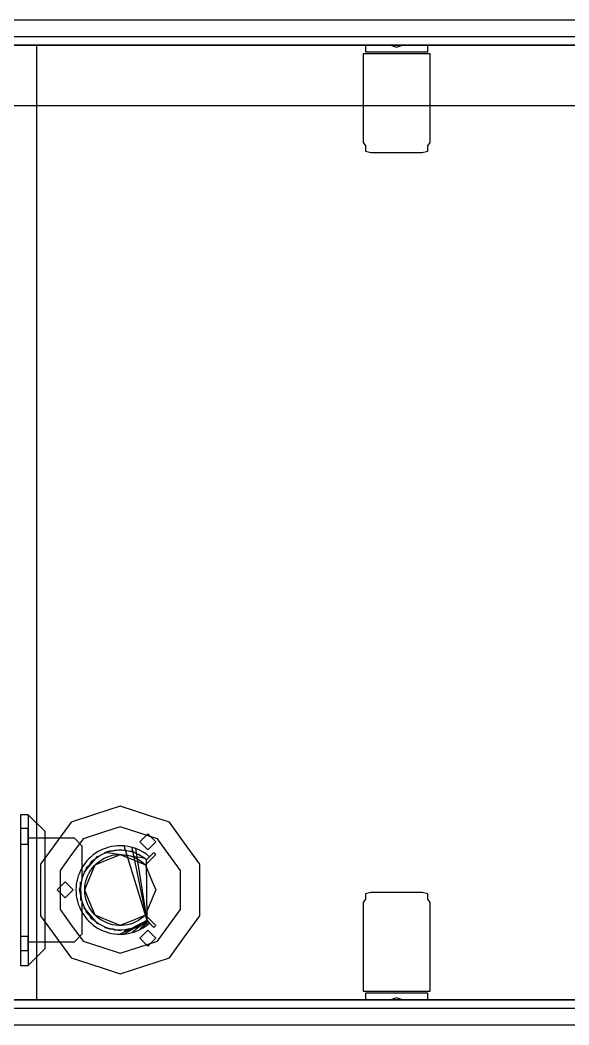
# Model space of a CAD drawing. Extents: x -23.2 to 18.8, y -18.4 to 11.3.
# Drawn here: x -5.2874 to -5.0793, y -4.6747 to -4.2937 of the extents above; entities that cross this region are included whole.
import ezdxf

# ---------------------------------------------------------------- set-up
doc = ezdxf.new("R2010")
doc.units = 0
doc.layers.add('COVERING', color=8, linetype='CONTINUOUS')
doc.layers.add('FURNISHINGELEMENT', color=8, linetype='CONTINUOUS')

msp = doc.modelspace()

# ---------------------------------------------------------------- linework, layer by layer
at = {"layer": 'COVERING'}
msp.add_line((1.66384, -4.32623), (-5.44778, -4.32623), dxfattribs=at)
at = {"layer": 'FURNISHINGELEMENT'}
for p, q in [((-4.91918, -4.29373, 5.36405), (-5.35733, -4.29373, 5.36405)), ((-4.93188, -4.30008, 3.55112), (-5.35733, -4.30008, 3.55112)), ((-4.91918, -4.30326, 5.36405), (-5.35733, -4.30326, 5.36405)), ((-5.35733, -4.30326, 5.36405), (-4.93188, -4.30326, 5.36405)), ((-4.93188, -4.30326, 5.05052), (-5.28113, -4.30326, 5.05052)), ((-5.28113, -4.30326, 5.05052), (-5.28113, -4.66521, 5.05052)), ((-4.93188, -4.30326, 3.76385), (-5.28113, -4.30326, 3.76385)), ((-5.28113, -4.30326, 3.76385), (-5.28113, -4.66521, 3.76385)), ((-5.15433, -4.30326, 5.01213), (-5.15644, -4.30326, 5.01126)), ((-5.15644, -4.30326, 5.01126), (-5.15644, -4.3058, 5.01126)), ((-5.13489, -4.30326, 5.01213), (-5.15433, -4.30326, 5.01213)), ((-5.14685, -4.30326, 4.97973), (-5.14461, -4.30405, 4.9788)), ((-5.14619, -4.30326, 4.97922), (-5.14685, -4.30326, 4.97973)), ((-5.14619, -4.30326, 4.97922), (-5.14685, -4.30326, 4.97973)), ((-5.14685, -4.30326, 4.97973), (-5.14461, -4.30405, 4.9788)), ((-5.14685, -4.30326, 4.99878), (-5.14461, -4.30405, 4.99785)), ((-5.14619, -4.30326, 4.99827), (-5.14685, -4.30326, 4.99878)), ((-5.14619, -4.30326, 4.99827), (-5.14685, -4.30326, 4.99878)), ((-5.14685, -4.30326, 4.99878), (-5.14461, -4.30405, 4.99785)), ((-5.14543, -4.30326, 4.97891), (-5.14619, -4.30326, 4.97922)), ((-5.14543, -4.30326, 4.97891), (-5.14619, -4.30326, 4.97922)), ((-5.14543, -4.30326, 4.99796), (-5.14619, -4.30326, 4.99827)), ((-5.14543, -4.30326, 4.99796), (-5.14619, -4.30326, 4.99827)), ((-5.14379, -4.30326, 4.97891), (-5.14543, -4.30326, 4.97891)), ((-5.14379, -4.30326, 4.97891), (-5.14543, -4.30326, 4.97891)), ((-5.14379, -4.30326, 4.99796), (-5.14543, -4.30326, 4.99796)), ((-5.14379, -4.30326, 4.99796), (-5.14543, -4.30326, 4.99796)), ((-5.14461, -4.30405, 4.9788), (-5.14237, -4.30326, 4.97973)), ((-5.14461, -4.30405, 4.9788), (-5.14237, -4.30326, 4.97973)), ((-5.14461, -4.30405, 4.99785), (-5.14237, -4.30326, 4.99878)), ((-5.14461, -4.30405, 4.99785), (-5.14237, -4.30326, 4.99878)), ((-5.14302, -4.30326, 4.97922), (-5.14379, -4.30326, 4.97891)), ((-5.14302, -4.30326, 4.97922), (-5.14379, -4.30326, 4.97891)), ((-5.14302, -4.30326, 4.99827), (-5.14379, -4.30326, 4.99796)), ((-5.14302, -4.30326, 4.99827), (-5.14379, -4.30326, 4.99796)), ((-5.14237, -4.30326, 4.97973), (-5.14302, -4.30326, 4.97922)), ((-5.14237, -4.30326, 4.97973), (-5.14302, -4.30326, 4.97922)), ((-5.14237, -4.30326, 4.99878), (-5.14302, -4.30326, 4.99827)), ((-5.14237, -4.30326, 4.99878), (-5.14302, -4.30326, 4.99827)), ((-5.13278, -4.30326, 5.01126), (-5.13489, -4.30326, 5.01213)), ((-5.13278, -4.3058, 5.01126), (-5.13278, -4.30326, 5.01126)), ((-5.15731, -4.30654, 4.94684), (-5.15731, -4.30834, 4.94609)), ((-5.13191, -4.30654, 4.94684), (-5.15731, -4.30654, 4.94684)), ((-5.15731, -4.30834, 4.94609), (-5.15731, -4.3262, 4.94609)), ((-5.15644, -4.3058, 5.01126), (-5.15433, -4.3058, 5.01213)), ((-5.15433, -4.3058, 5.01213), (-5.13489, -4.3058, 5.01213)), ((-5.13489, -4.3058, 5.01213), (-5.13278, -4.3058, 5.01126)), ((-5.13191, -4.30834, 4.94609), (-5.13191, -4.30654, 4.94684)), ((-5.13191, -4.3262, 4.94609), (-5.13191, -4.30834, 4.94609)), ((-5.15731, -4.3262, 4.94609), (-5.15731, -4.32723, 4.94634)), ((-5.15731, -4.32723, 4.94634), (-5.15731, -4.32805, 4.94702)), ((-5.15731, -4.32805, 4.94702), (-5.15731, -4.3401, 4.963)), ((-5.13191, -4.32723, 4.94634), (-5.13191, -4.3262, 4.94609)), ((-5.13191, -4.32805, 4.94702), (-5.13191, -4.32723, 4.94634)), ((-5.13191, -4.3401, 4.963), (-5.13191, -4.32805, 4.94702)), ((-5.15731, -4.3401, 4.963), (-5.15644, -4.34136, 4.96468)), ((-5.15644, -4.34136, 4.96468), (-5.15644, -4.34343, 4.96313)), ((-5.13278, -4.34136, 4.96468), (-5.13191, -4.3401, 4.963)), ((-5.13278, -4.34343, 4.96313), (-5.13278, -4.34136, 4.96468)), ((-5.15644, -4.34343, 4.96313), (-5.15433, -4.34395, 4.96382)), ((-5.15433, -4.34395, 4.96382), (-5.13489, -4.34395, 4.96382)), ((-5.13489, -4.34395, 4.96382), (-5.13278, -4.34343, 4.96313)), ((-5.25871, -4.59486, 3.5416), (-5.26805, -4.59789, 3.5416)), ((-5.24938, -4.59182, 3.5416), (-5.25871, -4.59486, 3.5416)), ((-5.24363, -4.59369, 3.5416), (-5.24938, -4.59182, 3.5416)), ((-5.23788, -4.59556, 3.5416), (-5.24363, -4.59369, 3.5416)), ((-5.28724, -4.59502, 3.52597), (-5.28724, -4.65217, 3.52597)), ((-5.28424, -4.59502, 3.52597), (-5.28724, -4.59502, 3.52597)), ((-5.27789, -4.60137, 3.52597), (-5.28424, -4.59502, 3.52597)), ((-5.27789, -4.60137, 3.48134), (-5.28424, -4.59502, 3.48134)), ((-5.28424, -4.59502, 3.48134), (-5.28424, -4.65217, 3.48134)), ((-5.26805, -4.59789, 3.5416), (-5.27381, -4.60582, 3.5416)), ((-5.23072, -4.59789, 3.5416), (-5.23788, -4.59556, 3.5416)), ((-5.22496, -4.60582, 3.5416), (-5.23072, -4.59789, 3.5416)), ((-5.28424, -4.60029, 3.49082), (-5.28724, -4.60029, 3.49082)), ((-5.28724, -4.60029, 3.49082), (-5.28724, -4.60327, 3.48784)), ((-5.28424, -4.60327, 3.48784), (-5.28424, -4.60029, 3.49082)), ((-5.27789, -4.64582, 3.52597), (-5.27789, -4.60137, 3.52597)), ((-5.27789, -4.64582, 3.48134), (-5.27789, -4.60137, 3.48134)), ((-5.25608, -4.60177, 3.46351), (-5.26348, -4.60417, 3.46351)), ((-5.24938, -4.5996, 3.46351), (-5.25608, -4.60177, 3.46351)), ((-5.24234, -4.60188, 3.46351), (-5.24938, -4.5996, 3.46351)), ((-5.23529, -4.60417, 3.46351), (-5.24234, -4.60188, 3.46351)), ((-5.24046, -4.60378, 3.5416), (-5.23895, -4.60226, 3.5416)), ((-5.23895, -4.60226, 3.5416), (-5.23743, -4.60378, 3.5416)), ((-5.28724, -4.60327, 3.48784), (-5.28724, -4.60624, 3.49082)), ((-5.28724, -4.60624, 3.49082), (-5.28424, -4.60624, 3.49082)), ((-5.28424, -4.60624, 3.49082), (-5.28424, -4.60327, 3.48784)), ((-5.26679, -4.60398, 3.51393), (-5.28424, -4.60398, 3.51393)), ((-5.28424, -4.60398, 3.51393), (-5.28424, -4.6432, 3.51393)), ((-5.27381, -4.60582, 3.5416), (-5.27958, -4.61376, 3.5416)), ((-5.26348, -4.60417, 3.46351), (-5.26783, -4.61017, 3.46351)), ((-5.26379, -4.60698, 3.51393), (-5.26679, -4.60398, 3.51393)), ((-5.24198, -4.6053, 3.5416), (-5.24046, -4.60378, 3.5416)), ((-5.23895, -4.60833, 3.5416), (-5.24198, -4.6053, 3.5416)), ((-5.23743, -4.60378, 3.5416), (-5.23592, -4.6053, 3.5416)), ((-5.23592, -4.6053, 3.5416), (-5.23743, -4.60681, 3.5416)), ((-5.23094, -4.61017, 3.46351), (-5.23529, -4.60417, 3.46351)), ((-5.21919, -4.61376, 3.5416), (-5.22496, -4.60582, 3.5416)), ((-5.26379, -4.61904, 3.51393), (-5.26379, -4.60698, 3.51393)), ((-5.25871, -4.60961, 3.51118), (-5.25961, -4.61025, 3.51118)), ((-5.25871, -4.60961, 3.51118), (-5.25961, -4.61025, 3.51118)), ((-5.25871, -4.60961, 3.51118), (-5.25961, -4.61025, 3.51118)), ((-5.25871, -4.60961, 3.51118), (-5.25961, -4.61025, 3.51118)), ((-5.25778, -4.60903, 3.51118), (-5.25871, -4.60961, 3.51118)), ((-5.25778, -4.60903, 3.51118), (-5.25871, -4.60961, 3.51118)), ((-5.25778, -4.60903, 3.51118), (-5.25871, -4.60961, 3.51118)), ((-5.25778, -4.60903, 3.51118), (-5.25871, -4.60961, 3.51118)), ((-5.25681, -4.60851, 3.51118), (-5.25778, -4.60903, 3.51118)), ((-5.25681, -4.60851, 3.51118), (-5.25778, -4.60903, 3.51118)), ((-5.25681, -4.60851, 3.51118), (-5.25778, -4.60903, 3.51118)), ((-5.25681, -4.60851, 3.51118), (-5.25778, -4.60903, 3.51118)), ((-5.25622, -4.6101, 3.51393), (-5.25733, -4.61073, 3.51393)), ((-5.25581, -4.60806, 3.51118), (-5.25681, -4.60851, 3.51118)), ((-5.25581, -4.60806, 3.51118), (-5.25681, -4.60851, 3.51118)), ((-5.25581, -4.60806, 3.51118), (-5.25681, -4.60851, 3.51118)), ((-5.25581, -4.60806, 3.51118), (-5.25681, -4.60851, 3.51118)), ((-5.25505, -4.60957, 3.51393), (-5.25622, -4.6101, 3.51393)), ((-5.25478, -4.60767, 3.51118), (-5.25581, -4.60806, 3.51118)), ((-5.25478, -4.60767, 3.51118), (-5.25581, -4.60806, 3.51118)), ((-5.25478, -4.60767, 3.51118), (-5.25581, -4.60806, 3.51118)), ((-5.25478, -4.60767, 3.51118), (-5.25581, -4.60806, 3.51118)), ((-5.25528, -4.60934, 3.51163), (-5.25337, -4.60869, 3.51163)), ((-5.24037, -4.61145, 3.51163), (-5.25528, -4.60934, 3.51163)), ((-5.25384, -4.60914, 3.51393), (-5.25505, -4.60957, 3.51393)), ((-5.25373, -4.60735, 3.51118), (-5.25478, -4.60767, 3.51118)), ((-5.25373, -4.60735, 3.51118), (-5.25478, -4.60767, 3.51118)), ((-5.25373, -4.60735, 3.51118), (-5.25478, -4.60767, 3.51118)), ((-5.25373, -4.60735, 3.51118), (-5.25478, -4.60767, 3.51118)), ((-5.2526, -4.60881, 3.51393), (-5.25384, -4.60914, 3.51393)), ((-5.25266, -4.6071, 3.51118), (-5.25373, -4.60735, 3.51118)), ((-5.25266, -4.6071, 3.51118), (-5.25373, -4.60735, 3.51118)), ((-5.25266, -4.6071, 3.51118), (-5.25373, -4.60735, 3.51118)), ((-5.25266, -4.6071, 3.51118), (-5.25373, -4.60735, 3.51118)), ((-5.25337, -4.60869, 3.51163), (-5.25201, -4.6087, 3.51163)), ((-5.25158, -4.60692, 3.51118), (-5.25266, -4.6071, 3.51118)), ((-5.25158, -4.60692, 3.51118), (-5.25266, -4.6071, 3.51118)), ((-5.25158, -4.60692, 3.51118), (-5.25266, -4.6071, 3.51118)), ((-5.25158, -4.60692, 3.51118), (-5.25266, -4.6071, 3.51118)), ((-5.25134, -4.60859, 3.51393), (-5.2526, -4.60881, 3.51393)), ((-5.25201, -4.6087, 3.51163), (-5.2507, -4.60853, 3.51163)), ((-5.25048, -4.60681, 3.51118), (-5.25158, -4.60692, 3.51118)), ((-5.25048, -4.60681, 3.51118), (-5.25158, -4.60692, 3.51118)), ((-5.25048, -4.60681, 3.51118), (-5.25158, -4.60692, 3.51118)), ((-5.25048, -4.60681, 3.51118), (-5.25158, -4.60692, 3.51118)), ((-5.25146, -4.61096, 3.46351), (-5.24938, -4.6101, 3.46351)), ((-5.25006, -4.60848, 3.51393), (-5.25134, -4.60859, 3.51393)), ((-5.2507, -4.60853, 3.51163), (-5.24938, -4.60816, 3.51163)), ((-5.24938, -4.60678, 3.51118), (-5.25048, -4.60681, 3.51118)), ((-5.24938, -4.60678, 3.51118), (-5.25048, -4.60681, 3.51118)), ((-5.24938, -4.60678, 3.51118), (-5.25048, -4.60681, 3.51118)), ((-5.24938, -4.60678, 3.51118), (-5.25048, -4.60681, 3.51118)), ((-5.24878, -4.60848, 3.51393), (-5.25006, -4.60848, 3.51393)), ((-5.24786, -4.60685, 3.51118), (-5.24938, -4.60678, 3.51118)), ((-5.24786, -4.60685, 3.51118), (-5.24938, -4.60678, 3.51118)), ((-5.24786, -4.60685, 3.51118), (-5.24938, -4.60678, 3.51118)), ((-5.24786, -4.60685, 3.51118), (-5.24938, -4.60678, 3.51118)), ((-5.24938, -4.60816, 3.51163), (-5.24818, -4.60852, 3.51163)), ((-5.24938, -4.6101, 3.46351), (-5.247, -4.61108, 3.46351)), ((-5.2475, -4.60859, 3.51393), (-5.24878, -4.60848, 3.51393)), ((-5.24818, -4.60852, 3.51163), (-5.24698, -4.60866, 3.51163)), ((-5.23922, -4.63515, 3.51163), (-5.24786, -4.60685, 3.51118)), ((-5.24635, -4.60705, 3.51118), (-5.24786, -4.60685, 3.51118)), ((-5.24635, -4.60705, 3.51118), (-5.24786, -4.60685, 3.51118)), ((-5.24635, -4.60705, 3.51118), (-5.24786, -4.60685, 3.51118)), ((-5.24624, -4.6088, 3.51393), (-5.2475, -4.60859, 3.51393)), ((-5.24698, -4.60866, 3.51163), (-5.2458, -4.6089, 3.51163)), ((-5.24487, -4.6074, 3.51118), (-5.24635, -4.60705, 3.51118)), ((-5.24487, -4.6074, 3.51118), (-5.24635, -4.60705, 3.51118)), ((-5.24487, -4.6074, 3.51118), (-5.24635, -4.60705, 3.51118)), ((-5.245, -4.60912, 3.51393), (-5.24624, -4.6088, 3.51393)), ((-5.2458, -4.6089, 3.51163), (-5.2451, -4.60877, 3.51163)), ((-5.2451, -4.60877, 3.51163), (-5.24351, -4.60966, 3.51163)), ((-5.24379, -4.60954, 3.51393), (-5.245, -4.60912, 3.51393)), ((-5.23922, -4.63515, 3.51163), (-5.24487, -4.6074, 3.51118)), ((-5.24342, -4.60787, 3.51118), (-5.24487, -4.6074, 3.51118)), ((-5.24342, -4.60787, 3.51118), (-5.24487, -4.6074, 3.51118)), ((-5.24262, -4.61007, 3.51393), (-5.24379, -4.60954, 3.51393)), ((-5.24351, -4.60966, 3.51163), (-5.24242, -4.61017, 3.51163)), ((-5.23922, -4.63515, 3.51163), (-5.24342, -4.60787, 3.51118)), ((-5.24203, -4.60848, 3.51118), (-5.24342, -4.60787, 3.51118)), ((-5.2415, -4.61069, 3.51393), (-5.24262, -4.61007, 3.51393)), ((-5.24069, -4.6092, 3.51118), (-5.24203, -4.60848, 3.51118)), ((-5.23942, -4.61005, 3.51118), (-5.24069, -4.6092, 3.51118)), ((-5.23985, -4.61405, 3.51393), (-5.23589, -4.61009, 3.51393)), ((-5.23662, -4.60936, 3.51393), (-5.23943, -4.6122, 3.51393)), ((-5.23824, -4.61101, 3.51118), (-5.23942, -4.61005, 3.51118)), ((-5.23743, -4.60681, 3.5416), (-5.23895, -4.60833, 3.5416)), ((-5.23589, -4.61009, 3.51393), (-5.23662, -4.60936, 3.51393)), ((-5.27958, -4.61376, 3.5416), (-5.27958, -4.62357, 3.5416)), ((-5.26783, -4.61017, 3.46351), (-5.27219, -4.61616, 3.46351)), ((-5.26271, -4.61335, 3.51118), (-5.26335, -4.61424, 3.51118)), ((-5.26271, -4.61335, 3.51118), (-5.26335, -4.61424, 3.51118)), ((-5.26271, -4.61335, 3.51118), (-5.26335, -4.61424, 3.51118)), ((-5.26271, -4.61335, 3.51118), (-5.26335, -4.61424, 3.51118)), ((-5.25795, -4.61076, 3.51163), (-5.26321, -4.61676, 3.51163)), ((-5.26201, -4.6125, 3.51118), (-5.26271, -4.61335, 3.51118)), ((-5.26201, -4.6125, 3.51118), (-5.26271, -4.61335, 3.51118)), ((-5.26201, -4.6125, 3.51118), (-5.26271, -4.61335, 3.51118)), ((-5.26201, -4.6125, 3.51118), (-5.26271, -4.61335, 3.51118)), ((-5.2622, -4.61501, 3.51163), (-5.26097, -4.61387, 3.51163)), ((-5.26126, -4.6117, 3.51118), (-5.26201, -4.6125, 3.51118)), ((-5.26126, -4.6117, 3.51118), (-5.26201, -4.6125, 3.51118)), ((-5.26126, -4.6117, 3.51118), (-5.26201, -4.6125, 3.51118)), ((-5.26126, -4.6117, 3.51118), (-5.26201, -4.6125, 3.51118)), ((-5.26046, -4.61095, 3.51118), (-5.26126, -4.6117, 3.51118)), ((-5.26046, -4.61095, 3.51118), (-5.26126, -4.6117, 3.51118)), ((-5.26046, -4.61095, 3.51118), (-5.26126, -4.6117, 3.51118)), ((-5.26046, -4.61095, 3.51118), (-5.26126, -4.6117, 3.51118)), ((-5.26032, -4.61314, 3.51393), (-5.26116, -4.6141, 3.51393)), ((-5.26097, -4.61387, 3.51163), (-5.26028, -4.61268, 3.51163)), ((-5.25961, -4.61025, 3.51118), (-5.26046, -4.61095, 3.51118)), ((-5.25961, -4.61025, 3.51118), (-5.26046, -4.61095, 3.51118)), ((-5.25961, -4.61025, 3.51118), (-5.26046, -4.61095, 3.51118)), ((-5.25961, -4.61025, 3.51118), (-5.26046, -4.61095, 3.51118)), ((-5.25939, -4.61225, 3.51393), (-5.26032, -4.61314, 3.51393)), ((-5.26028, -4.61268, 3.51163), (-5.2591, -4.61201, 3.51163)), ((-5.25839, -4.61145, 3.51393), (-5.25939, -4.61225, 3.51393)), ((-5.25914, -4.61428, 3.51393), (-5.25833, -4.61349, 3.51393)), ((-5.2591, -4.61201, 3.51163), (-5.25795, -4.61076, 3.51163)), ((-5.25891, -4.61404, 3.46351), (-5.25653, -4.61306, 3.46351)), ((-5.25733, -4.61073, 3.51393), (-5.25839, -4.61145, 3.51393)), ((-5.25833, -4.61349, 3.51393), (-5.25744, -4.61277, 3.51393)), ((-5.25744, -4.61277, 3.51393), (-5.2565, -4.61213, 3.51393)), ((-5.25653, -4.61306, 3.46351), (-5.25415, -4.61207, 3.46351)), ((-5.2565, -4.61213, 3.51393), (-5.25551, -4.61157, 3.51393)), ((-5.25551, -4.61157, 3.51393), (-5.25448, -4.61109, 3.51393)), ((-5.25448, -4.61109, 3.51393), (-5.25341, -4.61071, 3.51393)), ((-5.25415, -4.61207, 3.46351), (-5.25146, -4.61096, 3.46351)), ((-5.25341, -4.61071, 3.51393), (-5.25231, -4.61042, 3.51393)), ((-5.25231, -4.61042, 3.51393), (-5.25118, -4.61022, 3.51393)), ((-5.25118, -4.61022, 3.51393), (-5.25005, -4.61011, 3.51393)), ((-5.25005, -4.61011, 3.51393), (-5.24891, -4.6101, 3.51393)), ((-5.24891, -4.6101, 3.51393), (-5.24778, -4.61019, 3.51393)), ((-5.24778, -4.61019, 3.51393), (-5.24665, -4.61038, 3.51393)), ((-5.247, -4.61108, 3.46351), (-5.24462, -4.61207, 3.46351)), ((-5.24665, -4.61038, 3.51393), (-5.24555, -4.61065, 3.51393)), ((-5.24555, -4.61065, 3.51393), (-5.24447, -4.61102, 3.51393)), ((-5.24462, -4.61207, 3.46351), (-5.24224, -4.61306, 3.46351)), ((-5.24447, -4.61102, 3.51393), (-5.24343, -4.61148, 3.51393)), ((-5.24343, -4.61148, 3.51393), (-5.24243, -4.61203, 3.51393)), ((-5.24243, -4.61203, 3.51393), (-5.24148, -4.61266, 3.51393)), ((-5.24242, -4.61017, 3.51163), (-5.24137, -4.61077, 3.51163)), ((-5.24037, -4.61145, 3.51163), (-5.24242, -4.61017, 3.51163)), ((-5.24242, -4.61017, 3.51163), (-5.24137, -4.61077, 3.51163)), ((-5.24224, -4.61306, 3.46351), (-5.23986, -4.61404, 3.46351)), ((-5.24043, -4.6114, 3.51393), (-5.2415, -4.61069, 3.51393)), ((-5.24148, -4.61266, 3.51393), (-5.23985, -4.61405, 3.51393)), ((-5.24137, -4.61077, 3.51163), (-5.24037, -4.61145, 3.51163)), ((-5.24137, -4.61077, 3.51163), (-5.24037, -4.61145, 3.51163)), ((-5.23943, -4.6122, 3.51393), (-5.24043, -4.6114, 3.51393)), ((-5.23945, -4.61219, 3.51163), (-5.23874, -4.61149, 3.51141)), ((-5.23922, -4.63515, 3.51163), (-5.23945, -4.61219, 3.51163)), ((-5.23874, -4.61149, 3.51141), (-5.23824, -4.61101, 3.51118)), ((-5.22658, -4.61616, 3.46351), (-5.23094, -4.61017, 3.46351)), ((-5.21919, -4.62357, 3.5416), (-5.21919, -4.61376, 3.5416)), ((-5.27219, -4.61616, 3.46351), (-5.27219, -4.62357, 3.46351)), ((-5.2649, -4.61715, 3.51118), (-5.26529, -4.61817, 3.51118)), ((-5.2649, -4.61715, 3.51118), (-5.26529, -4.61817, 3.51118)), ((-5.2649, -4.61715, 3.51118), (-5.26529, -4.61817, 3.51118)), ((-5.2649, -4.61715, 3.51118), (-5.26529, -4.61817, 3.51118)), ((-5.26445, -4.61614, 3.51118), (-5.2649, -4.61715, 3.51118)), ((-5.26445, -4.61614, 3.51118), (-5.2649, -4.61715, 3.51118)), ((-5.26445, -4.61614, 3.51118), (-5.2649, -4.61715, 3.51118)), ((-5.26445, -4.61614, 3.51118), (-5.2649, -4.61715, 3.51118)), ((-5.26393, -4.61518, 3.51118), (-5.26445, -4.61614, 3.51118)), ((-5.26393, -4.61518, 3.51118), (-5.26445, -4.61614, 3.51118)), ((-5.26393, -4.61518, 3.51118), (-5.26445, -4.61614, 3.51118)), ((-5.26393, -4.61518, 3.51118), (-5.26445, -4.61614, 3.51118)), ((-5.26335, -4.61424, 3.51118), (-5.26393, -4.61518, 3.51118)), ((-5.26335, -4.61424, 3.51118), (-5.26393, -4.61518, 3.51118)), ((-5.26335, -4.61424, 3.51118), (-5.26393, -4.61518, 3.51118)), ((-5.26335, -4.61424, 3.51118), (-5.26393, -4.61518, 3.51118)), ((-5.26317, -4.61737, 3.51393), (-5.26365, -4.61856, 3.51393)), ((-5.26321, -4.61676, 3.51163), (-5.26248, -4.61603, 3.51163)), ((-5.26259, -4.61623, 3.51393), (-5.26317, -4.61737, 3.51393)), ((-5.26192, -4.61514, 3.51393), (-5.26259, -4.61623, 3.51393)), ((-5.26248, -4.61603, 3.51163), (-5.2622, -4.61501, 3.51163)), ((-5.26116, -4.6141, 3.51393), (-5.26192, -4.61514, 3.51393)), ((-5.26167, -4.61804, 3.51393), (-5.26116, -4.61702, 3.51393)), ((-5.26116, -4.61702, 3.51393), (-5.26057, -4.61605, 3.51393)), ((-5.26089, -4.61881, 3.46351), (-5.2599, -4.61643, 3.46351)), ((-5.26057, -4.61605, 3.51393), (-5.25989, -4.61514, 3.51393)), ((-5.2599, -4.61643, 3.46351), (-5.25891, -4.61404, 3.46351)), ((-5.25989, -4.61514, 3.51393), (-5.25914, -4.61428, 3.51393)), ((-5.23986, -4.61404, 3.46351), (-5.23887, -4.61643, 3.46351)), ((-5.23887, -4.61643, 3.46351), (-5.23788, -4.61881, 3.46351)), ((-5.22658, -4.62357, 3.46351), (-5.22658, -4.61616, 3.46351)), ((-5.27325, -4.62357, 3.5416), (-5.27022, -4.62054, 3.5416)), ((-5.27022, -4.62054, 3.5416), (-5.26719, -4.62357, 3.5416)), ((-5.26604, -4.62138, 3.51118), (-5.26614, -4.62247, 3.51118)), ((-5.26604, -4.62138, 3.51118), (-5.26614, -4.62247, 3.51118)), ((-5.26604, -4.62138, 3.51118), (-5.26614, -4.62247, 3.51118)), ((-5.26604, -4.62138, 3.51118), (-5.26614, -4.62247, 3.51118)), ((-5.26586, -4.6203, 3.51118), (-5.26604, -4.62138, 3.51118)), ((-5.26586, -4.6203, 3.51118), (-5.26604, -4.62138, 3.51118)), ((-5.26586, -4.6203, 3.51118), (-5.26604, -4.62138, 3.51118)), ((-5.26586, -4.6203, 3.51118), (-5.26604, -4.62138, 3.51118)), ((-5.26561, -4.61923, 3.51118), (-5.26586, -4.6203, 3.51118)), ((-5.26561, -4.61923, 3.51118), (-5.26586, -4.6203, 3.51118)), ((-5.26561, -4.61923, 3.51118), (-5.26586, -4.6203, 3.51118)), ((-5.26561, -4.61923, 3.51118), (-5.26586, -4.6203, 3.51118)), ((-5.26529, -4.61817, 3.51118), (-5.26561, -4.61923, 3.51118)), ((-5.26529, -4.61817, 3.51118), (-5.26561, -4.61923, 3.51118)), ((-5.26529, -4.61817, 3.51118), (-5.26561, -4.61923, 3.51118)), ((-5.26529, -4.61817, 3.51118), (-5.26561, -4.61923, 3.51118)), ((-5.2645, -4.62359, 3.51393), (-5.26379, -4.61904, 3.51393)), ((-5.26445, -4.62227, 3.51163), (-5.2645, -4.62057, 3.51163)), ((-5.2645, -4.62057, 3.51163), (-5.26427, -4.62756, 3.51163)), ((-5.26429, -4.62104, 3.51393), (-5.26445, -4.62231, 3.51393)), ((-5.26402, -4.61979, 3.51393), (-5.26429, -4.62104, 3.51393)), ((-5.26365, -4.61856, 3.51393), (-5.26402, -4.61979, 3.51393)), ((-5.26286, -4.62357, 3.46351), (-5.26187, -4.62119, 3.46351)), ((-5.26281, -4.62243, 3.51393), (-5.26267, -4.6213, 3.51393)), ((-5.26267, -4.6213, 3.51393), (-5.26243, -4.62019, 3.51393)), ((-5.26243, -4.62019, 3.51393), (-5.2621, -4.6191, 3.51393)), ((-5.2621, -4.6191, 3.51393), (-5.26167, -4.61804, 3.51393)), ((-5.26187, -4.62119, 3.46351), (-5.26089, -4.61881, 3.46351)), ((-5.23788, -4.61881, 3.46351), (-5.23689, -4.62119, 3.46351)), ((-5.23689, -4.62119, 3.46351), (-5.23591, -4.62357, 3.46351)), ((-5.27958, -4.62357, 3.5416), (-5.27958, -4.63338, 3.5416)), ((-5.27022, -4.6266, 3.5416), (-5.27325, -4.62357, 3.5416)), ((-5.27219, -4.62357, 3.46351), (-5.27219, -4.63098, 3.46351)), ((-5.26719, -4.62357, 3.5416), (-5.27022, -4.6266, 3.5416)), ((-5.26614, -4.62247, 3.51118), (-5.26618, -4.62357, 3.51118)), ((-5.26614, -4.62247, 3.51118), (-5.26618, -4.62357, 3.51118)), ((-5.26614, -4.62247, 3.51118), (-5.26618, -4.62357, 3.51118)), ((-5.26614, -4.62247, 3.51118), (-5.26618, -4.62357, 3.51118)), ((-5.26618, -4.62357, 3.51118), (-5.26614, -4.62467, 3.51118)), ((-5.26618, -4.62357, 3.51118), (-5.26614, -4.62467, 3.51118)), ((-5.26618, -4.62357, 3.51118), (-5.26614, -4.62467, 3.51118)), ((-5.26618, -4.62357, 3.51118), (-5.26614, -4.62467, 3.51118)), ((-5.26614, -4.62467, 3.51118), (-5.26604, -4.62576, 3.51118)), ((-5.26614, -4.62467, 3.51118), (-5.26604, -4.62576, 3.51118)), ((-5.26614, -4.62467, 3.51118), (-5.26604, -4.62576, 3.51118)), ((-5.26614, -4.62467, 3.51118), (-5.26604, -4.62576, 3.51118)), ((-5.26479, -4.62357, 3.51163), (-5.26445, -4.62227, 3.51163)), ((-5.26445, -4.62491, 3.51163), (-5.26479, -4.62357, 3.51163)), ((-5.26445, -4.62231, 3.51393), (-5.2645, -4.62359, 3.51393)), ((-5.2645, -4.62359, 3.51393), (-5.26445, -4.62487, 3.51393)), ((-5.26379, -4.62814, 3.51393), (-5.2645, -4.62359, 3.51393)), ((-5.26445, -4.62487, 3.51393), (-5.26429, -4.62615, 3.51393)), ((-5.26428, -4.62621, 3.51163), (-5.26445, -4.62491, 3.51163)), ((-5.26286, -4.62357, 3.51393), (-5.26281, -4.62243, 3.51393)), ((-5.26281, -4.6247, 3.51393), (-5.26286, -4.62357, 3.51393)), ((-5.26187, -4.62595, 3.46351), (-5.26286, -4.62357, 3.46351)), ((-5.26267, -4.62583, 3.51393), (-5.26281, -4.6247, 3.51393)), ((-5.23591, -4.62357, 3.46351), (-5.23689, -4.62595, 3.46351)), ((-5.22658, -4.63098, 3.46351), (-5.22658, -4.62357, 3.46351)), ((-5.21919, -4.63338, 3.5416), (-5.21919, -4.62357, 3.5416)), ((-5.15433, -4.62451, 4.96382), (-5.15644, -4.62504, 4.96313)), ((-5.15644, -4.62504, 4.96313), (-5.15644, -4.6271, 4.96468)), ((-5.13489, -4.62451, 4.96382), (-5.15433, -4.62451, 4.96382)), ((-5.13278, -4.62504, 4.96313), (-5.13489, -4.62451, 4.96382)), ((-5.13278, -4.6271, 4.96468), (-5.13278, -4.62504, 4.96313)), ((-5.26604, -4.62576, 3.51118), (-5.26586, -4.62685, 3.51118)), ((-5.26604, -4.62576, 3.51118), (-5.26586, -4.62685, 3.51118)), ((-5.26604, -4.62576, 3.51118), (-5.26586, -4.62685, 3.51118)), ((-5.26604, -4.62576, 3.51118), (-5.26586, -4.62685, 3.51118)), ((-5.26586, -4.62685, 3.51118), (-5.26561, -4.62792, 3.51118)), ((-5.26586, -4.62685, 3.51118), (-5.26561, -4.62792, 3.51118)), ((-5.26586, -4.62685, 3.51118), (-5.26561, -4.62792, 3.51118)), ((-5.26586, -4.62685, 3.51118), (-5.26561, -4.62792, 3.51118)), ((-5.26561, -4.62792, 3.51118), (-5.26529, -4.62897, 3.51118)), ((-5.26561, -4.62792, 3.51118), (-5.26529, -4.62897, 3.51118)), ((-5.26561, -4.62792, 3.51118), (-5.26529, -4.62897, 3.51118)), ((-5.26561, -4.62792, 3.51118), (-5.26529, -4.62897, 3.51118)), ((-5.26529, -4.62897, 3.51118), (-5.2649, -4.63, 3.51118)), ((-5.26529, -4.62897, 3.51118), (-5.2649, -4.63, 3.51118)), ((-5.26529, -4.62897, 3.51118), (-5.2649, -4.63, 3.51118)), ((-5.26529, -4.62897, 3.51118), (-5.2649, -4.63, 3.51118)), ((-5.26429, -4.62615, 3.51393), (-5.26402, -4.6274, 3.51393)), ((-5.26427, -4.62756, 3.51163), (-5.26428, -4.62621, 3.51163)), ((-5.26402, -4.6274, 3.51393), (-5.26364, -4.62862, 3.51393)), ((-5.26379, -4.6402, 3.51393), (-5.26379, -4.62814, 3.51393)), ((-5.26364, -4.62862, 3.51393), (-5.26316, -4.62981, 3.51393)), ((-5.26243, -4.62695, 3.51393), (-5.26267, -4.62583, 3.51393)), ((-5.2621, -4.62804, 3.51393), (-5.26243, -4.62695, 3.51393)), ((-5.26168, -4.62909, 3.51393), (-5.2621, -4.62804, 3.51393)), ((-5.26089, -4.62834, 3.46351), (-5.26187, -4.62595, 3.46351)), ((-5.26117, -4.63011, 3.51393), (-5.26168, -4.62909, 3.51393)), ((-5.2599, -4.63072, 3.46351), (-5.26089, -4.62834, 3.46351)), ((-5.23788, -4.62834, 3.46351), (-5.23887, -4.63072, 3.46351)), ((-5.23689, -4.62595, 3.46351), (-5.23788, -4.62834, 3.46351)), ((-5.15644, -4.6271, 4.96468), (-5.15731, -4.62836, 4.963)), ((-5.15731, -4.62836, 4.963), (-5.15731, -4.64041, 4.94702)), ((-5.13191, -4.62836, 4.963), (-5.13278, -4.6271, 4.96468)), ((-5.13191, -4.64041, 4.94702), (-5.13191, -4.62836, 4.963)), ((-5.27219, -4.63098, 3.46351), (-5.26783, -4.63698, 3.46351)), ((-5.2649, -4.63, 3.51118), (-5.26445, -4.631, 3.51118)), ((-5.2649, -4.63, 3.51118), (-5.26445, -4.631, 3.51118)), ((-5.2649, -4.63, 3.51118), (-5.26445, -4.631, 3.51118)), ((-5.2649, -4.63, 3.51118), (-5.26445, -4.631, 3.51118)), ((-5.26445, -4.631, 3.51118), (-5.26393, -4.63197, 3.51118)), ((-5.26445, -4.631, 3.51118), (-5.26393, -4.63197, 3.51118)), ((-5.26445, -4.631, 3.51118), (-5.26393, -4.63197, 3.51118)), ((-5.26445, -4.631, 3.51118), (-5.26393, -4.63197, 3.51118)), ((-5.26393, -4.63197, 3.51118), (-5.26335, -4.6329, 3.51118)), ((-5.26393, -4.63197, 3.51118), (-5.26335, -4.6329, 3.51118)), ((-5.26393, -4.63197, 3.51118), (-5.26335, -4.6329, 3.51118)), ((-5.26393, -4.63197, 3.51118), (-5.26335, -4.6329, 3.51118)), ((-5.26335, -4.6329, 3.51118), (-5.26271, -4.6338, 3.51118)), ((-5.26335, -4.6329, 3.51118), (-5.26271, -4.6338, 3.51118)), ((-5.26335, -4.6329, 3.51118), (-5.26271, -4.6338, 3.51118)), ((-5.26335, -4.6329, 3.51118), (-5.26271, -4.6338, 3.51118)), ((-5.26248, -4.63115, 3.51163), (-5.26321, -4.63039, 3.51163)), ((-5.26321, -4.63039, 3.51163), (-5.25795, -4.63639, 3.51163)), ((-5.26316, -4.62981, 3.51393), (-5.26259, -4.63096, 3.51393)), ((-5.26259, -4.63096, 3.51393), (-5.26192, -4.63205, 3.51393)), ((-5.2622, -4.63213, 3.51163), (-5.26248, -4.63115, 3.51163)), ((-5.26097, -4.63331, 3.51163), (-5.2622, -4.63213, 3.51163)), ((-5.26192, -4.63205, 3.51393), (-5.26115, -4.63308, 3.51393)), ((-5.26058, -4.63108, 3.51393), (-5.26117, -4.63011, 3.51393)), ((-5.2599, -4.632, 3.51393), (-5.26058, -4.63108, 3.51393)), ((-5.25891, -4.6331, 3.46351), (-5.2599, -4.63072, 3.46351)), ((-5.25915, -4.63286, 3.51393), (-5.2599, -4.632, 3.51393)), ((-5.25833, -4.63365, 3.51393), (-5.25915, -4.63286, 3.51393)), ((-5.23887, -4.63072, 3.46351), (-5.23986, -4.6331, 3.46351)), ((-5.23094, -4.63698, 3.46351), (-5.22658, -4.63098, 3.46351)), ((-5.27958, -4.63338, 3.5416), (-5.27381, -4.64132, 3.5416)), ((-5.26271, -4.6338, 3.51118), (-5.26201, -4.63465, 3.51118)), ((-5.26271, -4.6338, 3.51118), (-5.26201, -4.63465, 3.51118)), ((-5.26271, -4.6338, 3.51118), (-5.26201, -4.63465, 3.51118)), ((-5.26271, -4.6338, 3.51118), (-5.26201, -4.63465, 3.51118)), ((-5.26201, -4.63465, 3.51118), (-5.26126, -4.63545, 3.51118)), ((-5.26201, -4.63465, 3.51118), (-5.26126, -4.63545, 3.51118)), ((-5.26201, -4.63465, 3.51118), (-5.26126, -4.63545, 3.51118)), ((-5.26201, -4.63465, 3.51118), (-5.26126, -4.63545, 3.51118)), ((-5.26126, -4.63545, 3.51118), (-5.26046, -4.6362, 3.51118)), ((-5.26126, -4.63545, 3.51118), (-5.26046, -4.6362, 3.51118)), ((-5.26126, -4.63545, 3.51118), (-5.26046, -4.6362, 3.51118)), ((-5.26126, -4.63545, 3.51118), (-5.26046, -4.6362, 3.51118)), ((-5.26115, -4.63308, 3.51393), (-5.26031, -4.63404, 3.51393)), ((-5.26028, -4.63447, 3.51163), (-5.26097, -4.63331, 3.51163)), ((-5.26046, -4.6362, 3.51118), (-5.25961, -4.6369, 3.51118)), ((-5.26046, -4.6362, 3.51118), (-5.25961, -4.6369, 3.51118)), ((-5.26046, -4.6362, 3.51118), (-5.25961, -4.6369, 3.51118)), ((-5.26046, -4.6362, 3.51118), (-5.25961, -4.6369, 3.51118)), ((-5.26031, -4.63404, 3.51393), (-5.25938, -4.63493, 3.51393)), ((-5.2591, -4.63517, 3.51163), (-5.26028, -4.63447, 3.51163)), ((-5.25938, -4.63493, 3.51393), (-5.25839, -4.63574, 3.51393)), ((-5.25795, -4.63639, 3.51163), (-5.2591, -4.63517, 3.51163)), ((-5.25653, -4.63409, 3.46351), (-5.25891, -4.6331, 3.46351)), ((-5.25839, -4.63574, 3.51393), (-5.25732, -4.63646, 3.51393)), ((-5.25745, -4.63437, 3.51393), (-5.25833, -4.63365, 3.51393)), ((-5.25651, -4.63501, 3.51393), (-5.25745, -4.63437, 3.51393)), ((-5.25732, -4.63646, 3.51393), (-5.25621, -4.63708, 3.51393)), ((-5.25415, -4.63508, 3.46351), (-5.25653, -4.63409, 3.46351)), ((-5.25552, -4.63557, 3.51393), (-5.25651, -4.63501, 3.51393)), ((-5.25449, -4.63605, 3.51393), (-5.25552, -4.63557, 3.51393)), ((-5.25342, -4.63643, 3.51393), (-5.25449, -4.63605, 3.51393)), ((-5.25177, -4.63606, 3.46351), (-5.25415, -4.63508, 3.46351)), ((-5.25232, -4.63673, 3.51393), (-5.25342, -4.63643, 3.51393)), ((-5.2512, -4.63693, 3.51393), (-5.25232, -4.63673, 3.51393)), ((-5.24938, -4.63705, 3.46351), (-5.25177, -4.63606, 3.46351)), ((-5.23922, -4.63515, 3.51163), (-5.24938, -4.64037, 3.51118)), ((-5.24731, -4.63619, 3.46351), (-5.24938, -4.63705, 3.46351)), ((-5.23922, -4.63515, 3.51163), (-5.24786, -4.6403, 3.51118)), ((-5.24462, -4.63508, 3.46351), (-5.24731, -4.63619, 3.46351)), ((-5.24556, -4.6365, 3.51393), (-5.24667, -4.63677, 3.51393)), ((-5.24448, -4.63613, 3.51393), (-5.24556, -4.6365, 3.51393)), ((-5.23922, -4.63515, 3.51163), (-5.24487, -4.63975, 3.51118)), ((-5.24224, -4.63409, 3.46351), (-5.24462, -4.63508, 3.46351)), ((-5.24344, -4.63567, 3.51393), (-5.24448, -4.63613, 3.51393)), ((-5.24379, -4.63793, 3.51163), (-5.24024, -4.63598, 3.51163)), ((-5.24244, -4.63512, 3.51393), (-5.24344, -4.63567, 3.51393)), ((-5.24261, -4.63711, 3.51393), (-5.24149, -4.63648, 3.51393)), ((-5.2406, -4.63379, 3.51393), (-5.24244, -4.63512, 3.51393)), ((-5.24136, -4.6364, 3.51163), (-5.24241, -4.637, 3.51163)), ((-5.23986, -4.6331, 3.46351), (-5.24224, -4.63409, 3.46351)), ((-5.23922, -4.63515, 3.51163), (-5.24203, -4.63867, 3.51118)), ((-5.24149, -4.63648, 3.51393), (-5.24042, -4.63577, 3.51393)), ((-5.24024, -4.63598, 3.51163), (-5.24136, -4.6364, 3.51163)), ((-5.23922, -4.63515, 3.51163), (-5.24069, -4.63794, 3.51118)), ((-5.23985, -4.63309, 3.51393), (-5.2406, -4.63379, 3.51393)), ((-5.24042, -4.63577, 3.51393), (-5.23942, -4.63497, 3.51393)), ((-5.23589, -4.63705, 3.51393), (-5.23985, -4.63309, 3.51393)), ((-5.23942, -4.63497, 3.51393), (-5.23662, -4.63779, 3.51393)), ((-5.23922, -4.63515, 3.51163), (-5.23942, -4.63709, 3.51118)), ((-5.23942, -4.63709, 3.51118), (-5.23824, -4.63613, 3.51118)), ((-5.23942, -4.63709, 3.51118), (-5.23824, -4.63613, 3.51118)), ((-5.23942, -4.63709, 3.51118), (-5.23824, -4.63613, 3.51118)), ((-5.23942, -4.63709, 3.51118), (-5.23824, -4.63613, 3.51118)), ((-5.23942, -4.63709, 3.51118), (-5.23824, -4.63613, 3.51118)), ((-5.23942, -4.63709, 3.51118), (-5.23824, -4.63613, 3.51118)), ((-5.23942, -4.63709, 3.51118), (-5.23824, -4.63613, 3.51118)), ((-5.23942, -4.63709, 3.51118), (-5.23824, -4.63613, 3.51118)), ((-5.23942, -4.63709, 3.51118), (-5.23824, -4.63613, 3.51118)), ((-5.23942, -4.63709, 3.51118), (-5.23824, -4.63613, 3.51118)), ((-5.23874, -4.63566, 3.51141), (-5.23922, -4.63515, 3.51163)), ((-5.23922, -4.63515, 3.51163), (-5.23824, -4.63613, 3.51118)), ((-5.23874, -4.63566, 3.51141), (-5.23922, -4.63515, 3.51163)), ((-5.23874, -4.63566, 3.51141), (-5.23922, -4.63515, 3.51163)), ((-5.23874, -4.63566, 3.51141), (-5.23922, -4.63515, 3.51163)), ((-5.23874, -4.63566, 3.51141), (-5.23922, -4.63515, 3.51163)), ((-5.23874, -4.63566, 3.51141), (-5.23922, -4.63515, 3.51163)), ((-5.23874, -4.63566, 3.51141), (-5.23922, -4.63515, 3.51163)), ((-5.23874, -4.63566, 3.51141), (-5.23922, -4.63515, 3.51163)), ((-5.23874, -4.63566, 3.51141), (-5.23922, -4.63515, 3.51163)), ((-5.23874, -4.63566, 3.51141), (-5.23922, -4.63515, 3.51163)), ((-5.23874, -4.63566, 3.51141), (-5.23922, -4.63515, 3.51163)), ((-5.23824, -4.63613, 3.51118), (-5.23874, -4.63566, 3.51141)), ((-5.23824, -4.63613, 3.51118), (-5.23874, -4.63566, 3.51141)), ((-5.23824, -4.63613, 3.51118), (-5.23874, -4.63566, 3.51141)), ((-5.23824, -4.63613, 3.51118), (-5.23874, -4.63566, 3.51141)), ((-5.23824, -4.63613, 3.51118), (-5.23874, -4.63566, 3.51141)), ((-5.23824, -4.63613, 3.51118), (-5.23874, -4.63566, 3.51141)), ((-5.23824, -4.63613, 3.51118), (-5.23874, -4.63566, 3.51141)), ((-5.23824, -4.63613, 3.51118), (-5.23874, -4.63566, 3.51141)), ((-5.23824, -4.63613, 3.51118), (-5.23874, -4.63566, 3.51141)), ((-5.23824, -4.63613, 3.51118), (-5.23874, -4.63566, 3.51141)), ((-5.23824, -4.63613, 3.51118), (-5.23874, -4.63566, 3.51141)), ((-5.22496, -4.64132, 3.5416), (-5.21919, -4.63338, 3.5416)), ((-5.26783, -4.63698, 3.46351), (-5.26348, -4.64297, 3.46351)), ((-5.26679, -4.6432, 3.51393), (-5.26379, -4.6402, 3.51393)), ((-5.25961, -4.6369, 3.51118), (-5.25871, -4.63754, 3.51118)), ((-5.25961, -4.6369, 3.51118), (-5.25871, -4.63754, 3.51118)), ((-5.25961, -4.6369, 3.51118), (-5.25871, -4.63754, 3.51118)), ((-5.25961, -4.6369, 3.51118), (-5.25871, -4.63754, 3.51118)), ((-5.25871, -4.63754, 3.51118), (-5.25778, -4.63812, 3.51118)), ((-5.25871, -4.63754, 3.51118), (-5.25778, -4.63812, 3.51118)), ((-5.25871, -4.63754, 3.51118), (-5.25778, -4.63812, 3.51118)), ((-5.25871, -4.63754, 3.51118), (-5.25778, -4.63812, 3.51118)), ((-5.25778, -4.63812, 3.51118), (-5.25681, -4.63863, 3.51118)), ((-5.25778, -4.63812, 3.51118), (-5.25681, -4.63863, 3.51118)), ((-5.25778, -4.63812, 3.51118), (-5.25681, -4.63863, 3.51118)), ((-5.25778, -4.63812, 3.51118), (-5.25681, -4.63863, 3.51118)), ((-5.25681, -4.63863, 3.51118), (-5.25581, -4.63909, 3.51118)), ((-5.25681, -4.63863, 3.51118), (-5.25581, -4.63909, 3.51118)), ((-5.25681, -4.63863, 3.51118), (-5.25581, -4.63909, 3.51118)), ((-5.25681, -4.63863, 3.51118), (-5.25581, -4.63909, 3.51118)), ((-5.25621, -4.63708, 3.51393), (-5.25504, -4.63761, 3.51393)), ((-5.25581, -4.63909, 3.51118), (-5.25478, -4.63948, 3.51118)), ((-5.25581, -4.63909, 3.51118), (-5.25478, -4.63948, 3.51118)), ((-5.25581, -4.63909, 3.51118), (-5.25478, -4.63948, 3.51118)), ((-5.25581, -4.63909, 3.51118), (-5.25478, -4.63948, 3.51118)), ((-5.25337, -4.63846, 3.51163), (-5.25528, -4.63781, 3.51163)), ((-5.25528, -4.63781, 3.51163), (-5.24938, -4.63898, 3.51163)), ((-5.25504, -4.63761, 3.51393), (-5.25383, -4.63804, 3.51393)), ((-5.25478, -4.63948, 3.51118), (-5.25373, -4.63979, 3.51118)), ((-5.25478, -4.63948, 3.51118), (-5.25373, -4.63979, 3.51118)), ((-5.25478, -4.63948, 3.51118), (-5.25373, -4.63979, 3.51118)), ((-5.25478, -4.63948, 3.51118), (-5.25373, -4.63979, 3.51118)), ((-5.25383, -4.63804, 3.51393), (-5.25259, -4.63836, 3.51393)), ((-5.25373, -4.63979, 3.51118), (-5.25266, -4.64004, 3.51118)), ((-5.25373, -4.63979, 3.51118), (-5.25266, -4.64004, 3.51118)), ((-5.25373, -4.63979, 3.51118), (-5.25266, -4.64004, 3.51118)), ((-5.25373, -4.63979, 3.51118), (-5.25266, -4.64004, 3.51118)), ((-5.25201, -4.63848, 3.51163), (-5.25337, -4.63846, 3.51163)), ((-5.25266, -4.64004, 3.51118), (-5.25158, -4.64022, 3.51118)), ((-5.25266, -4.64004, 3.51118), (-5.25158, -4.64022, 3.51118)), ((-5.25266, -4.64004, 3.51118), (-5.25158, -4.64022, 3.51118)), ((-5.25266, -4.64004, 3.51118), (-5.25158, -4.64022, 3.51118)), ((-5.25259, -4.63836, 3.51393), (-5.25133, -4.63858, 3.51393)), ((-5.2514, -4.63885, 3.51163), (-5.25201, -4.63848, 3.51163)), ((-5.25158, -4.64022, 3.51118), (-5.25048, -4.64033, 3.51118)), ((-5.25158, -4.64022, 3.51118), (-5.25048, -4.64033, 3.51118)), ((-5.25158, -4.64022, 3.51118), (-5.25048, -4.64033, 3.51118)), ((-5.25158, -4.64022, 3.51118), (-5.25048, -4.64033, 3.51118)), ((-5.24938, -4.63898, 3.51163), (-5.2514, -4.63885, 3.51163)), ((-5.25133, -4.63858, 3.51393), (-5.25005, -4.63869, 3.51393)), ((-5.25006, -4.63703, 3.51393), (-5.2512, -4.63693, 3.51393)), ((-5.25048, -4.64033, 3.51118), (-5.24938, -4.64037, 3.51118)), ((-5.25048, -4.64033, 3.51118), (-5.24938, -4.64037, 3.51118)), ((-5.25048, -4.64033, 3.51118), (-5.24938, -4.64037, 3.51118)), ((-5.25048, -4.64033, 3.51118), (-5.24938, -4.64037, 3.51118)), ((-5.24892, -4.63704, 3.51393), (-5.25006, -4.63703, 3.51393)), ((-5.25005, -4.63869, 3.51393), (-5.24877, -4.6387, 3.51393)), ((-5.24938, -4.64037, 3.51118), (-5.24786, -4.6403, 3.51118)), ((-5.24938, -4.64037, 3.51118), (-5.24786, -4.6403, 3.51118)), ((-5.24938, -4.64037, 3.51118), (-5.24786, -4.6403, 3.51118)), ((-5.24938, -4.64037, 3.51118), (-5.24786, -4.6403, 3.51118)), ((-5.24938, -4.64037, 3.51118), (-5.24786, -4.6403, 3.51118)), ((-5.24779, -4.63695, 3.51393), (-5.24892, -4.63704, 3.51393)), ((-5.24877, -4.6387, 3.51393), (-5.24749, -4.63859, 3.51393)), ((-5.24792, -4.63891, 3.51163), (-5.24512, -4.63838, 3.51163)), ((-5.24698, -4.63852, 3.51163), (-5.24792, -4.63891, 3.51163)), ((-5.24786, -4.6403, 3.51118), (-5.24635, -4.64009, 3.51118)), ((-5.24786, -4.6403, 3.51118), (-5.24635, -4.64009, 3.51118)), ((-5.24786, -4.6403, 3.51118), (-5.24635, -4.64009, 3.51118)), ((-5.24786, -4.6403, 3.51118), (-5.24635, -4.64009, 3.51118)), ((-5.24786, -4.6403, 3.51118), (-5.24635, -4.64009, 3.51118)), ((-5.24786, -4.6403, 3.51118), (-5.24635, -4.64009, 3.51118)), ((-5.24667, -4.63677, 3.51393), (-5.24779, -4.63695, 3.51393)), ((-5.24749, -4.63859, 3.51393), (-5.24623, -4.63838, 3.51393)), ((-5.24579, -4.63828, 3.51163), (-5.24698, -4.63852, 3.51163)), ((-5.24635, -4.64009, 3.51118), (-5.24487, -4.63975, 3.51118)), ((-5.24635, -4.64009, 3.51118), (-5.24487, -4.63975, 3.51118)), ((-5.24635, -4.64009, 3.51118), (-5.24487, -4.63975, 3.51118)), ((-5.24635, -4.64009, 3.51118), (-5.24487, -4.63975, 3.51118)), ((-5.24635, -4.64009, 3.51118), (-5.24487, -4.63975, 3.51118)), ((-5.24635, -4.64009, 3.51118), (-5.24487, -4.63975, 3.51118)), ((-5.24623, -4.63838, 3.51393), (-5.24499, -4.63806, 3.51393)), ((-5.24512, -4.63838, 3.51163), (-5.24579, -4.63828, 3.51163)), ((-5.24499, -4.63806, 3.51393), (-5.24378, -4.63763, 3.51393)), ((-5.24487, -4.63975, 3.51118), (-5.24342, -4.63927, 3.51118)), ((-5.24487, -4.63975, 3.51118), (-5.24342, -4.63927, 3.51118)), ((-5.24487, -4.63975, 3.51118), (-5.24342, -4.63927, 3.51118)), ((-5.24487, -4.63975, 3.51118), (-5.24342, -4.63927, 3.51118)), ((-5.24487, -4.63975, 3.51118), (-5.24342, -4.63927, 3.51118)), ((-5.24487, -4.63975, 3.51118), (-5.24342, -4.63927, 3.51118)), ((-5.24487, -4.63975, 3.51118), (-5.24342, -4.63927, 3.51118)), ((-5.24241, -4.637, 3.51163), (-5.24379, -4.63793, 3.51163)), ((-5.24378, -4.63763, 3.51393), (-5.24261, -4.63711, 3.51393)), ((-5.24342, -4.63927, 3.51118), (-5.24203, -4.63867, 3.51118)), ((-5.24342, -4.63927, 3.51118), (-5.24203, -4.63867, 3.51118)), ((-5.24342, -4.63927, 3.51118), (-5.24203, -4.63867, 3.51118)), ((-5.24342, -4.63927, 3.51118), (-5.24203, -4.63867, 3.51118)), ((-5.24342, -4.63927, 3.51118), (-5.24203, -4.63867, 3.51118)), ((-5.24342, -4.63927, 3.51118), (-5.24203, -4.63867, 3.51118)), ((-5.24342, -4.63927, 3.51118), (-5.24203, -4.63867, 3.51118)), ((-5.24203, -4.63867, 3.51118), (-5.24069, -4.63794, 3.51118)), ((-5.24203, -4.63867, 3.51118), (-5.24069, -4.63794, 3.51118)), ((-5.24203, -4.63867, 3.51118), (-5.24069, -4.63794, 3.51118)), ((-5.24203, -4.63867, 3.51118), (-5.24069, -4.63794, 3.51118)), ((-5.24203, -4.63867, 3.51118), (-5.24069, -4.63794, 3.51118)), ((-5.24203, -4.63867, 3.51118), (-5.24069, -4.63794, 3.51118)), ((-5.24203, -4.63867, 3.51118), (-5.24069, -4.63794, 3.51118)), ((-5.24203, -4.63867, 3.51118), (-5.24069, -4.63794, 3.51118)), ((-5.24198, -4.64185, 3.5416), (-5.23895, -4.63882, 3.5416)), ((-5.24069, -4.63794, 3.51118), (-5.23942, -4.63709, 3.51118)), ((-5.24069, -4.63794, 3.51118), (-5.23942, -4.63709, 3.51118)), ((-5.24069, -4.63794, 3.51118), (-5.23942, -4.63709, 3.51118)), ((-5.24069, -4.63794, 3.51118), (-5.23942, -4.63709, 3.51118)), ((-5.24069, -4.63794, 3.51118), (-5.23942, -4.63709, 3.51118)), ((-5.24069, -4.63794, 3.51118), (-5.23942, -4.63709, 3.51118)), ((-5.24069, -4.63794, 3.51118), (-5.23942, -4.63709, 3.51118)), ((-5.24069, -4.63794, 3.51118), (-5.23942, -4.63709, 3.51118)), ((-5.24069, -4.63794, 3.51118), (-5.23942, -4.63709, 3.51118)), ((-5.23895, -4.63882, 3.5416), (-5.23743, -4.64033, 3.5416)), ((-5.23743, -4.64033, 3.5416), (-5.23592, -4.64185, 3.5416)), ((-5.23662, -4.63779, 3.51393), (-5.23589, -4.63705, 3.51393)), ((-5.23529, -4.64297, 3.46351), (-5.23094, -4.63698, 3.46351)), ((-5.15731, -4.64041, 4.94702), (-5.15731, -4.64123, 4.94634)), ((-5.13191, -4.64123, 4.94634), (-5.13191, -4.64041, 4.94702)), ((-5.28424, -4.64123, 3.48929), (-5.28724, -4.64123, 3.48929)), ((-5.28724, -4.64123, 3.48929), (-5.28724, -4.64172, 3.48866)), ((-5.28724, -4.64172, 3.48866), (-5.28724, -4.64235, 3.48817)), ((-5.28724, -4.64235, 3.48817), (-5.28724, -4.64309, 3.48787)), ((-5.28724, -4.64309, 3.48787), (-5.28724, -4.64388, 3.48776)), ((-5.28724, -4.64388, 3.48776), (-5.28724, -4.64467, 3.48787)), ((-5.28424, -4.64172, 3.48866), (-5.28424, -4.64123, 3.48929)), ((-5.28424, -4.64235, 3.48817), (-5.28424, -4.64172, 3.48866)), ((-5.28424, -4.64309, 3.48787), (-5.28424, -4.64235, 3.48817)), ((-5.28424, -4.64388, 3.48776), (-5.28424, -4.64309, 3.48787)), ((-5.28424, -4.6432, 3.51393), (-5.26679, -4.6432, 3.51393)), ((-5.28424, -4.64541, 3.48817), (-5.28424, -4.64388, 3.48776)), ((-5.27381, -4.64132, 3.5416), (-5.26805, -4.64926, 3.5416)), ((-5.26348, -4.64297, 3.46351), (-5.25643, -4.64526, 3.46351)), ((-5.24269, -4.64537, 3.46351), (-5.23529, -4.64297, 3.46351)), ((-5.24046, -4.64336, 3.5416), (-5.24198, -4.64185, 3.5416)), ((-5.23895, -4.64488, 3.5416), (-5.24046, -4.64336, 3.5416)), ((-5.23743, -4.64336, 3.5416), (-5.23895, -4.64488, 3.5416)), ((-5.23592, -4.64185, 3.5416), (-5.23743, -4.64336, 3.5416)), ((-5.23072, -4.64926, 3.5416), (-5.22496, -4.64132, 3.5416)), ((-5.15731, -4.64123, 4.94634), (-5.15731, -4.64226, 4.94609)), ((-5.15731, -4.64226, 4.94609), (-5.15731, -4.66012, 4.94609)), ((-5.13191, -4.64226, 4.94609), (-5.13191, -4.64123, 4.94634)), ((-5.13191, -4.66012, 4.94609), (-5.13191, -4.64226, 4.94609)), ((-5.28724, -4.64467, 3.48787), (-5.28724, -4.64604, 3.48866)), ((-5.28724, -4.64604, 3.48866), (-5.28724, -4.64653, 3.48929)), ((-5.28724, -4.64653, 3.48929), (-5.28424, -4.64653, 3.48929)), ((-5.28424, -4.64604, 3.48866), (-5.28424, -4.64541, 3.48817)), ((-5.28424, -4.65217, 3.52597), (-5.27789, -4.64582, 3.52597)), ((-5.28424, -4.65217, 3.48134), (-5.27789, -4.64582, 3.48134)), ((-5.28424, -4.64653, 3.48929), (-5.28424, -4.64604, 3.48866)), ((-5.25643, -4.64526, 3.46351), (-5.24938, -4.64755, 3.46351)), ((-5.24938, -4.64755, 3.46351), (-5.24269, -4.64537, 3.46351)), ((-5.26805, -4.64926, 3.5416), (-5.26089, -4.65158, 3.5416)), ((-5.26089, -4.65158, 3.5416), (-5.25514, -4.65345, 3.5416)), ((-5.24005, -4.65229, 3.5416), (-5.23072, -4.64926, 3.5416)), ((-5.28724, -4.65217, 3.52597), (-5.28424, -4.65217, 3.52597)), ((-5.25514, -4.65345, 3.5416), (-5.24938, -4.65532, 3.5416)), ((-5.24938, -4.65532, 3.5416), (-5.24005, -4.65229, 3.5416)), ((-5.15731, -4.66012, 4.94609), (-5.15731, -4.66192, 4.94684)), ((-5.15731, -4.66192, 4.94684), (-5.13191, -4.66192, 4.94684)), ((-5.15433, -4.66266, 5.01213), (-5.15644, -4.66266, 5.01126)), ((-5.15644, -4.66266, 5.01126), (-5.15644, -4.66521, 5.01126)), ((-5.13489, -4.66266, 5.01213), (-5.15433, -4.66266, 5.01213)), ((-5.13278, -4.66266, 5.01126), (-5.13489, -4.66266, 5.01213)), ((-5.13278, -4.66521, 5.01126), (-5.13278, -4.66266, 5.01126)), ((-5.13191, -4.66192, 4.94684), (-5.13191, -4.66012, 4.94609)), ((-5.35733, -4.66521, 5.36405), (-4.91918, -4.66521, 5.36405)), ((-4.93188, -4.66521, 5.36405), (-5.35733, -4.66521, 5.36405)), ((-5.28113, -4.66521, 5.05052), (-4.93188, -4.66521, 5.05052)), ((-5.28113, -4.66521, 3.76385), (-4.93188, -4.66521, 3.76385)), ((-5.15644, -4.66521, 5.01126), (-5.15433, -4.66521, 5.01213)), ((-5.15433, -4.66521, 5.01213), (-5.13489, -4.66521, 5.01213)), ((-5.14461, -4.66442, 4.9788), (-5.14685, -4.66521, 4.97973)), ((-5.14461, -4.66442, 4.9788), (-5.14685, -4.66521, 4.97973)), ((-5.14461, -4.66442, 4.99785), (-5.14685, -4.66521, 4.99878)), ((-5.14461, -4.66442, 4.99785), (-5.14685, -4.66521, 4.99878)), ((-5.14685, -4.66521, 4.97973), (-5.14619, -4.66521, 4.97922)), ((-5.14685, -4.66521, 4.97973), (-5.14619, -4.66521, 4.97922)), ((-5.14685, -4.66521, 4.99878), (-5.14619, -4.66521, 4.99827)), ((-5.14685, -4.66521, 4.99878), (-5.14619, -4.66521, 4.99827)), ((-5.14619, -4.66521, 4.97922), (-5.14461, -4.66521, 4.9788)), ((-5.14619, -4.66521, 4.97922), (-5.14461, -4.66521, 4.9788)), ((-5.14619, -4.66521, 4.99827), (-5.14461, -4.66521, 4.99785)), ((-5.14619, -4.66521, 4.99827), (-5.14461, -4.66521, 4.99785)), ((-5.14237, -4.66521, 4.97973), (-5.14461, -4.66442, 4.9788)), ((-5.14237, -4.66521, 4.97973), (-5.14461, -4.66442, 4.9788)), ((-5.14237, -4.66521, 4.99878), (-5.14461, -4.66442, 4.99785)), ((-5.14237, -4.66521, 4.99878), (-5.14461, -4.66442, 4.99785)), ((-5.14461, -4.66521, 4.9788), (-5.14379, -4.66521, 4.97891)), ((-5.14461, -4.66521, 4.9788), (-5.14379, -4.66521, 4.97891)), ((-5.14461, -4.66521, 4.99785), (-5.14379, -4.66521, 4.99796)), ((-5.14461, -4.66521, 4.99785), (-5.14379, -4.66521, 4.99796)), ((-5.14379, -4.66521, 4.97891), (-5.14302, -4.66521, 4.97922)), ((-5.14379, -4.66521, 4.97891), (-5.14302, -4.66521, 4.97922)), ((-5.14379, -4.66521, 4.99796), (-5.14302, -4.66521, 4.99827)), ((-5.14379, -4.66521, 4.99796), (-5.14302, -4.66521, 4.99827)), ((-5.14302, -4.66521, 4.97922), (-5.14237, -4.66521, 4.97973)), ((-5.14302, -4.66521, 4.97922), (-5.14237, -4.66521, 4.97973)), ((-5.14302, -4.66521, 4.99827), (-5.14237, -4.66521, 4.99878)), ((-5.14302, -4.66521, 4.99827), (-5.14237, -4.66521, 4.99878)), ((-5.13489, -4.66521, 5.01213), (-5.13278, -4.66521, 5.01126)), ((-5.35733, -4.66838, 3.55112), (-4.93188, -4.66838, 3.55112)), ((-5.35733, -4.67473, 5.36405), (-4.91918, -4.67473, 5.36405))]:
    msp.add_line(p, q, dxfattribs=at)

doc.saveas('drawing.dxf')
